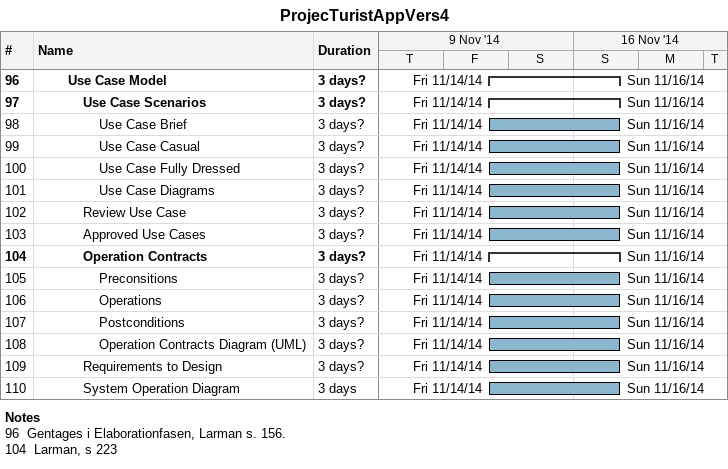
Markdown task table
ProjecTuristAppVers4

| ID | Level | Task | Duration | Start | Finish |
|---|---|---|---|---|---|
| 96 | 3 | **Use Case Model** | 3d? | 2014-11-14 | 2014-11-16 |
| 97 | 4 | **Use Case Scenarios** | 3d? | 2014-11-14 | 2014-11-16 |
| 98 | 5 | Use Case Brief | 3d? | 2014-11-14 | 2014-11-16 |
| 99 | 5 | Use Case Casual | 3d? | 2014-11-14 | 2014-11-16 |
| 100 | 5 | Use Case Fully Dressed | 3d? | 2014-11-14 | 2014-11-16 |
| 101 | 5 | Use Case Diagrams | 3d? | 2014-11-14 | 2014-11-16 |
| 102 | 4 | Review Use Case | 3d? | 2014-11-14 | 2014-11-16 |
| 103 | 4 | Approved Use Cases | 3d? | 2014-11-14 | 2014-11-16 |
| 104 | 4 | **Operation Contracts** | 3d? | 2014-11-14 | 2014-11-16 |
| 105 | 5 | Preconsitions | 3d? | 2014-11-14 | 2014-11-16 |
| 106 | 5 | Operations | 3d? | 2014-11-14 | 2014-11-16 |
| 107 | 5 | Postconditions | 3d? | 2014-11-14 | 2014-11-16 |
| 108 | 5 | Operation Contracts Diagram (UML) | 3d? | 2014-11-14 | 2014-11-16 |
| 109 | 4 | Requirements to Design | 3d? | 2014-11-14 | 2014-11-16 |
| 110 | 4 | System Operation Diagram | 3d | 2014-11-14 | 2014-11-16 |

Notes
- 96: Gentages i Elaborationfasen, Larman s. 156.
- 104: Larman, s 223
